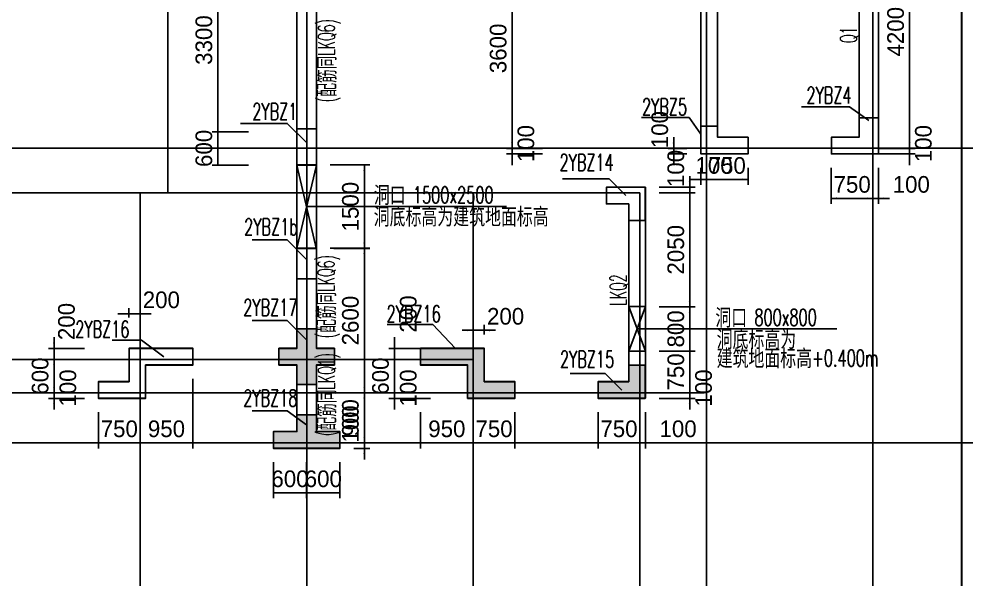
# Model space of a CAD drawing. Extents: x 387171 to 699106, y 11966 to 245688.
# Drawn here: x 574726 to 591785, y 216084 to 226167 of the extents above; entities that cross this region are included whole.
import ezdxf

# ---------------------------------------------------------------- set-up
doc = ezdxf.new("R2010")
doc.units = 0
doc.header["$LTSCALE"] = 100
doc.header["$MEASUREMENT"] = 0
for name, color, linetype in [('b边缘构件', 235, 'Continuous'), ('DOTE', 253, 'Continuous'), ('Q-TEXT', 2, 'Continuous'), ('wall-主楼', 2, 'Continuous'), ('wall-开洞', 5, 'Continuous'), ('Y阴影', 254, 'Continuous'), ('剪力墙开洞', 5, 'Continuous'), ('小尺寸', 4, 'Continuous'), ('边缘构件标注', 1, 'Continuous')]:
    doc.layers.add(name, color=color, linetype=linetype)
doc.styles.get("Standard").update_dxf_attribs({"font": 'standard'})
doc.styles.add('tk', font='tk')
doc.dimstyles.get("Standard").update_dxf_attribs({"dimtxt": 300, "dimasz": 100, "dimexe": 100, "dimexo": 250, "dimgap": 100, "dimtad": 0, "dimtoh": 1, "dimdec": 0, "dimdsep": 46, "dimcen": 0.09, "dimclrt": 7, "dimadec": 0, "dimazin": 0, "dimtfac": 1, "dimtdec": 4, "dimtofl": 0, "dimtmove": 0, "dimatfit": 3, "dimfxl": 1, "dimtolj": 1, "dimtzin": 0, "dimarcsym": 0})

# ---------------------------------------------------------------- blocks, each defined once
blk = doc.blocks.new('*D154')
at = {"layer": '小尺寸', "color": 0, "linetype": 'ByBlock', "lineweight": -2}
for p, q in [((580397, 222037), (581047, 222037)), ((580947, 222037), (580947, 219437)), ((580397, 219437), (581047, 219437))]:
    blk.add_line(p, q, dxfattribs=at)
for points in [[(580947, 222037), (580963, 221937), (580930, 221937)], [(580947, 219437), (580930, 219537), (580963, 219537)]]:
    blk.add_solid(points, dxfattribs=at)
at = {"layer": '小尺寸', "color": 7, "linetype": 'Continuous', "lineweight": -2, "insert": (580697, 220737), "char_height": 300, "width": 775, "attachment_point": 5, "rotation": 90, "style": 'tk'}
blk.add_mtext('2600', dxfattribs=at)
blk = doc.blocks.new('*D1092')
at = {"layer": '小尺寸', "color": 0, "linetype": 'ByBlock', "lineweight": -2}
for p, q in [((580758, 219437), (581047, 219437)), ((580947, 219437), (580947, 218537)), ((580758, 218537), (581047, 218537))]:
    blk.add_line(p, q, dxfattribs=at)
for points in [[(580947, 219437), (580963, 219337), (580930, 219337)], [(580947, 218537), (580930, 218637), (580963, 218637)]]:
    blk.add_solid(points, dxfattribs=at)
at = {"layer": '小尺寸', "color": 7, "linetype": 'Continuous', "lineweight": -2, "insert": (580697, 218987), "char_height": 300, "width": 556.67, "attachment_point": 5, "rotation": 90, "style": 'tk'}
blk.add_mtext('900', dxfattribs=at)
blk = doc.blocks.new('*D1046')
at = {"layer": '小尺寸', "color": 0, "linetype": 'ByBlock', "lineweight": -2}
for p, q in [((579908, 218187), (579908, 217537)), ((580508, 218187), (580508, 217537)), ((580508, 217637), (579908, 217637))]:
    blk.add_line(p, q, dxfattribs=at)
for points in [[(579908, 217637), (580008, 217654), (580008, 217620)], [(580508, 217637), (580408, 217620), (580408, 217654)]]:
    blk.add_solid(points, dxfattribs=at)
at = {"layer": '小尺寸', "color": 7, "linetype": 'Continuous', "lineweight": -2, "insert": (580208, 217887), "char_height": 300, "width": 556.67, "attachment_point": 5, "rotation": 360, "style": 'tk'}
blk.add_mtext('600', dxfattribs=at)
blk = doc.blocks.new('*D1825')
at = {"layer": '小尺寸', "color": 0, "linetype": 'ByBlock', "lineweight": -2}
for p, q in [((579308, 218187), (579308, 217537)), ((579908, 218187), (579908, 217537)), ((579908, 217637), (579308, 217637))]:
    blk.add_line(p, q, dxfattribs=at)
for points in [[(579308, 217637), (579408, 217654), (579408, 217620)], [(579908, 217637), (579808, 217620), (579808, 217654)]]:
    blk.add_solid(points, dxfattribs=at)
at = {"layer": '小尺寸', "color": 7, "linetype": 'Continuous', "lineweight": -2, "insert": (579608, 217887), "char_height": 300, "width": 556.67, "attachment_point": 5, "rotation": 360, "style": 'tk'}
blk.add_mtext('600', dxfattribs=at)
blk = doc.blocks.new('*D1624')
at = {"layer": '小尺寸', "color": 0, "linetype": 'ByBlock', "lineweight": -2}
for p, q in [((575358, 219137), (575358, 219637)), ((575908, 219437), (575258, 219437)), ((575908, 219337), (575258, 219337))]:
    blk.add_line(p, q, dxfattribs=at)
for points in [[(575358, 219437), (575341, 219537), (575375, 219537)], [(575358, 219337), (575375, 219237), (575341, 219237)]]:
    blk.add_solid(points, dxfattribs=at)
at = {"layer": '小尺寸', "color": 7, "linetype": 'Continuous', "lineweight": -2, "insert": (575608, 219523), "char_height": 300, "width": 476.67, "attachment_point": 5, "rotation": 90, "style": 'tk'}
blk.add_mtext('100', dxfattribs=at)
blk = doc.blocks.new('*D1498')
at = {"layer": '小尺寸', "color": 0, "linetype": 'ByBlock', "lineweight": -2}
for p, q in [((575908, 220037), (575258, 220037)), ((575358, 219437), (575358, 220037)), ((575908, 219437), (575258, 219437))]:
    blk.add_line(p, q, dxfattribs=at)
for points in [[(575358, 220037), (575375, 219937), (575341, 219937)], [(575358, 219437), (575341, 219537), (575375, 219537)]]:
    blk.add_solid(points, dxfattribs=at)
at = {"layer": '小尺寸', "color": 7, "linetype": 'Continuous', "lineweight": -2, "insert": (575108, 219737), "char_height": 300, "width": 556.67, "attachment_point": 5, "rotation": 90, "style": 'tk'}
blk.add_mtext('600', dxfattribs=at)
blk = doc.blocks.new('*D1251')
at = {"layer": '小尺寸', "color": 0, "linetype": 'ByBlock', "lineweight": -2}
for p, q in [((582908, 219087), (582908, 218437)), ((583658, 219087), (583658, 218437)), ((583658, 218537), (582908, 218537))]:
    blk.add_line(p, q, dxfattribs=at)
for points in [[(582908, 218537), (583008, 218554), (583008, 218520)], [(583658, 218537), (583558, 218520), (583558, 218554)]]:
    blk.add_solid(points, dxfattribs=at)
at = {"layer": '小尺寸', "color": 7, "linetype": 'Continuous', "lineweight": -2, "insert": (583283, 218787), "char_height": 300, "width": 566.67, "attachment_point": 5, "rotation": 360, "style": 'tk'}
blk.add_mtext('750', dxfattribs=at)
blk = doc.blocks.new('*D2036')
at = {"layer": '小尺寸', "color": 0, "linetype": 'ByBlock', "lineweight": -2}
for p, q in [((581958, 219087), (581958, 218437)), ((582908, 219087), (582908, 218437)), ((582908, 218537), (581958, 218537))]:
    blk.add_line(p, q, dxfattribs=at)
for points in [[(581958, 218537), (582058, 218554), (582058, 218520)], [(582908, 218537), (582808, 218520), (582808, 218554)]]:
    blk.add_solid(points, dxfattribs=at)
at = {"layer": '小尺寸', "color": 7, "linetype": 'Continuous', "lineweight": -2, "insert": (582433, 218787), "char_height": 300, "width": 556.67, "attachment_point": 5, "rotation": 360, "style": 'tk'}
blk.add_mtext('950', dxfattribs=at)
blk = doc.blocks.new('*D1931')
at = {"layer": '小尺寸', "color": 0, "linetype": 'ByBlock', "lineweight": -2}
for p, q in [((581489, 219137), (581489, 219637)), ((582139, 219437), (581389, 219437)), ((582139, 219337), (581389, 219337))]:
    blk.add_line(p, q, dxfattribs=at)
for points in [[(581489, 219437), (581472, 219537), (581506, 219537)], [(581489, 219337), (581506, 219237), (581472, 219237)]]:
    blk.add_solid(points, dxfattribs=at)
at = {"layer": '小尺寸', "color": 7, "linetype": 'Continuous', "lineweight": -2, "insert": (581739, 219523), "char_height": 300, "width": 476.67, "attachment_point": 5, "rotation": 90, "style": 'tk'}
blk.add_mtext('100', dxfattribs=at)
blk = doc.blocks.new('*D2860')
at = {"layer": '小尺寸', "color": 0, "linetype": 'ByBlock', "lineweight": -2}
for p, q in [((582139, 220037), (581389, 220037)), ((581489, 219437), (581489, 220037)), ((582139, 219437), (581389, 219437))]:
    blk.add_line(p, q, dxfattribs=at)
for points in [[(581489, 220037), (581506, 219937), (581472, 219937)], [(581489, 219437), (581472, 219537), (581506, 219537)]]:
    blk.add_solid(points, dxfattribs=at)
at = {"layer": '小尺寸', "color": 7, "linetype": 'Continuous', "lineweight": -2, "insert": (581239, 219737), "char_height": 300, "width": 556.67, "attachment_point": 5, "rotation": 90, "style": 'tk'}
blk.add_mtext('600', dxfattribs=at)
blk = doc.blocks.new('*D4144')
at = {"layer": '小尺寸', "color": 0, "linetype": 'ByBlock', "lineweight": -2}
for p, q in [((578858, 224137), (578208, 224137)), ((578308, 223537), (578308, 224137)), ((578858, 223537), (578208, 223537))]:
    blk.add_line(p, q, dxfattribs=at)
for points in [[(578308, 224137), (578325, 224037), (578291, 224037)], [(578308, 223537), (578291, 223637), (578325, 223637)]]:
    blk.add_solid(points, dxfattribs=at)
at = {"layer": '小尺寸', "color": 7, "linetype": 'Continuous', "lineweight": -2, "insert": (578058, 223837), "char_height": 300, "width": 556.67, "attachment_point": 5, "rotation": 90, "style": 'tk'}
blk.add_mtext('600', dxfattribs=at)
blk = doc.blocks.new('*D236')
at = {"layer": '小尺寸', "color": 0, "linetype": 'ByBlock', "lineweight": -2}
for p, q in [((578858, 227437), (578208, 227437)), ((578308, 224137), (578308, 227437)), ((578858, 224137), (578208, 224137))]:
    blk.add_line(p, q, dxfattribs=at)
for points in [[(578308, 227437), (578325, 227337), (578291, 227337)], [(578308, 224137), (578291, 224237), (578325, 224237)]]:
    blk.add_solid(points, dxfattribs=at)
at = {"layer": '小尺寸', "color": 7, "linetype": 'Continuous', "lineweight": -2, "insert": (578058, 225787), "char_height": 300, "width": 780, "attachment_point": 5, "rotation": 90, "style": 'tk'}
blk.add_mtext('3300', dxfattribs=at)
blk = doc.blocks.new('*D1507')
at = {"layer": '小尺寸', "color": 0, "linetype": 'ByBlock', "lineweight": -2}
for p, q in [((583608, 223537), (583608, 224037)), ((584158, 223837), (583508, 223837)), ((584158, 223737), (583508, 223737))]:
    blk.add_line(p, q, dxfattribs=at)
for points in [[(583608, 223837), (583591, 223937), (583624, 223937)], [(583608, 223737), (583624, 223637), (583591, 223637)]]:
    blk.add_solid(points, dxfattribs=at)
at = {"layer": '小尺寸', "color": 7, "linetype": 'Continuous', "lineweight": -2, "insert": (583858, 223923), "char_height": 300, "width": 476.67, "attachment_point": 5, "rotation": 90, "style": 'tk'}
blk.add_mtext('100', dxfattribs=at)
blk = doc.blocks.new('*D1179')
at = {"layer": '小尺寸', "color": 0, "linetype": 'ByBlock', "lineweight": -2}
for p, q in [((584158, 227437), (583508, 227437)), ((583608, 223837), (583608, 227437)), ((584158, 223837), (583508, 223837))]:
    blk.add_line(p, q, dxfattribs=at)
for points in [[(583608, 227437), (583624, 227337), (583591, 227337)], [(583608, 223837), (583591, 223937), (583624, 223937)]]:
    blk.add_solid(points, dxfattribs=at)
at = {"layer": '小尺寸', "color": 7, "linetype": 'Continuous', "lineweight": -2, "insert": (583358, 225637), "char_height": 300, "width": 775, "attachment_point": 5, "rotation": 90, "style": 'tk'}
blk.add_mtext('3600', dxfattribs=at)
blk = doc.blocks.new('*D4263')
at = {"layer": '小尺寸', "color": 0, "linetype": 'ByBlock', "lineweight": -2}
for p, q in [((590217, 228037), (590867, 228037)), ((590767, 228037), (590767, 223837)), ((590217, 223837), (590867, 223837))]:
    blk.add_line(p, q, dxfattribs=at)
for points in [[(590767, 228037), (590784, 227937), (590751, 227937)], [(590767, 223837), (590751, 223937), (590784, 223937)]]:
    blk.add_solid(points, dxfattribs=at)
at = {"layer": '小尺寸', "color": 7, "linetype": 'Continuous', "lineweight": -2, "insert": (590517, 225937), "char_height": 300, "width": 790, "attachment_point": 5, "rotation": 90, "style": 'tk'}
blk.add_mtext('4200', dxfattribs=at)
blk = doc.blocks.new('*D4217')
at = {"layer": '小尺寸', "color": 0, "linetype": 'ByBlock', "lineweight": -2}
for p, q in [((590767, 224037), (590767, 223537)), ((590217, 223837), (590867, 223837)), ((590217, 223737), (590867, 223737))]:
    blk.add_line(p, q, dxfattribs=at)
for points in [[(590767, 223837), (590751, 223937), (590784, 223937)], [(590767, 223737), (590784, 223637), (590751, 223637)]]:
    blk.add_solid(points, dxfattribs=at)
at = {"layer": '小尺寸', "color": 7, "linetype": 'Continuous', "lineweight": -2, "insert": (591017, 223923), "char_height": 300, "width": 476.67, "attachment_point": 5, "rotation": 90, "style": 'tk'}
blk.add_mtext('100', dxfattribs=at)
blk = doc.blocks.new('*D251')
at = {"layer": '小尺寸', "color": 0, "linetype": 'ByBlock', "lineweight": -2}
for p, q in [((590108, 223487), (590108, 222837)), ((590208, 223487), (590208, 222837)), ((590408, 222937), (589908, 222937))]:
    blk.add_line(p, q, dxfattribs=at)
for points in [[(590108, 222937), (590008, 222920), (590008, 222954)], [(590208, 222937), (590308, 222954), (590308, 222920)]]:
    blk.add_solid(points, dxfattribs=at)
at = {"layer": '小尺寸', "color": 7, "linetype": 'Continuous', "lineweight": -2, "insert": (590798, 223187), "char_height": 300, "width": 476.67, "attachment_point": 5, "rotation": 360, "style": 'tk'}
blk.add_mtext('100', dxfattribs=at)
blk = doc.blocks.new('*D4746')
at = {"layer": '小尺寸', "color": 0, "linetype": 'ByBlock', "lineweight": -2}
for p, q in [((589358, 223487), (589358, 222837)), ((590108, 223487), (590108, 222837)), ((590108, 222937), (589358, 222937))]:
    blk.add_line(p, q, dxfattribs=at)
for points in [[(589358, 222937), (589458, 222954), (589458, 222920)], [(590108, 222937), (590008, 222920), (590008, 222954)]]:
    blk.add_solid(points, dxfattribs=at)
at = {"layer": '小尺寸', "color": 7, "linetype": 'Continuous', "lineweight": -2, "insert": (589733, 223187), "char_height": 300, "width": 566.67, "attachment_point": 5, "rotation": 360, "style": 'tk'}
blk.add_mtext('750', dxfattribs=at)
blk = doc.blocks.new('*D4619')
at = {"layer": '小尺寸', "color": 0, "linetype": 'ByBlock', "lineweight": -2}
for p, q in [((586808, 223337), (586808, 222837)), ((586258, 223137), (586908, 223137)), ((586258, 223037), (586908, 223037))]:
    blk.add_line(p, q, dxfattribs=at)
for points in [[(586808, 223137), (586791, 223237), (586824, 223237)], [(586808, 223037), (586824, 222937), (586791, 222937)]]:
    blk.add_solid(points, dxfattribs=at)
at = {"layer": '小尺寸', "color": 7, "linetype": 'Continuous', "lineweight": -2, "insert": (586558, 223475), "char_height": 300, "width": 476.67, "attachment_point": 5, "rotation": 90, "style": 'tk'}
blk.add_mtext('100', dxfattribs=at)
blk = doc.blocks.new('*D723')
at = {"layer": '小尺寸', "color": 0, "linetype": 'ByBlock', "lineweight": -2}
for p, q in [((586808, 219637), (586808, 219137)), ((586258, 219437), (586908, 219437)), ((586258, 219337), (586908, 219337))]:
    blk.add_line(p, q, dxfattribs=at)
for points in [[(586808, 219437), (586791, 219537), (586824, 219537)], [(586808, 219337), (586824, 219237), (586791, 219237)]]:
    blk.add_solid(points, dxfattribs=at)
at = {"layer": '小尺寸', "color": 7, "linetype": 'Continuous', "lineweight": -2, "insert": (587058, 219523), "char_height": 300, "width": 476.67, "attachment_point": 5, "rotation": 90, "style": 'tk'}
blk.add_mtext('100', dxfattribs=at)
blk = doc.blocks.new('*D2301')
at = {"layer": '小尺寸', "color": 0, "linetype": 'ByBlock', "lineweight": -2}
for p, q in [((585908, 219087), (585908, 218437)), ((586008, 219087), (586008, 218437)), ((586208, 218537), (585708, 218537))]:
    blk.add_line(p, q, dxfattribs=at)
for points in [[(585908, 218537), (585808, 218520), (585808, 218554)], [(586008, 218537), (586108, 218554), (586108, 218520)]]:
    blk.add_solid(points, dxfattribs=at)
at = {"layer": '小尺寸', "color": 7, "linetype": 'Continuous', "lineweight": -2, "insert": (586598, 218787), "char_height": 300, "width": 476.67, "attachment_point": 5, "rotation": 360, "style": 'tk'}
blk.add_mtext('100', dxfattribs=at)
blk = doc.blocks.new('*D1964')
at = {"layer": '小尺寸', "color": 0, "linetype": 'ByBlock', "lineweight": -2}
for p, q in [((585158, 219087), (585158, 218437)), ((585908, 219087), (585908, 218437)), ((585908, 218537), (585158, 218537))]:
    blk.add_line(p, q, dxfattribs=at)
for points in [[(585158, 218537), (585258, 218554), (585258, 218520)], [(585908, 218537), (585808, 218520), (585808, 218554)]]:
    blk.add_solid(points, dxfattribs=at)
at = {"layer": '小尺寸', "color": 7, "linetype": 'Continuous', "lineweight": -2, "insert": (585533, 218787), "char_height": 300, "width": 566.67, "attachment_point": 5, "rotation": 360, "style": 'tk'}
blk.add_mtext('750', dxfattribs=at)
blk = doc.blocks.new('*D4132')
at = {"layer": '小尺寸', "color": 0, "linetype": 'ByBlock', "lineweight": -2}
for p, q in [((581489, 219837), (581489, 220437)), ((582139, 220237), (581389, 220237)), ((582139, 220037), (581389, 220037))]:
    blk.add_line(p, q, dxfattribs=at)
for points in [[(581489, 220237), (581472, 220337), (581506, 220337)], [(581489, 220037), (581506, 219937), (581472, 219937)]]:
    blk.add_solid(points, dxfattribs=at)
at = {"layer": '小尺寸', "color": 7, "linetype": 'Continuous', "lineweight": -2, "insert": (581739, 220855), "char_height": 300, "width": 566.67, "attachment_point": 5, "rotation": 90, "style": 'tk'}
blk.add_mtext('200', dxfattribs=at)
blk = doc.blocks.new('*D2932')
at = {"layer": '小尺寸', "color": 0, "linetype": 'ByBlock', "lineweight": -2}
for p, q in [((582908, 220487), (582908, 220662)), ((583108, 220487), (583108, 220662)), ((583308, 220562), (582708, 220562))]:
    blk.add_line(p, q, dxfattribs=at)
for points in [[(582908, 220562), (582808, 220545), (582808, 220578)], [(583108, 220562), (583208, 220578), (583208, 220545)]]:
    blk.add_solid(points, dxfattribs=at)
at = {"layer": '小尺寸', "color": 7, "linetype": 'Continuous', "lineweight": -2, "insert": (583491, 220812), "char_height": 300, "width": 566.67, "attachment_point": 5, "rotation": 360, "style": 'tk'}
blk.add_mtext('200', dxfattribs=at)
blk = doc.blocks.new('*D2677')
at = {"layer": '小尺寸', "color": 0, "linetype": 'ByBlock', "lineweight": -2}
for p, q in [((576708, 220795), (576708, 220959)), ((576908, 220795), (576908, 220959)), ((576508, 220859), (577108, 220859))]:
    blk.add_line(p, q, dxfattribs=at)
for points in [[(576708, 220859), (576608, 220842), (576608, 220876)], [(576908, 220859), (577008, 220876), (577008, 220842)]]:
    blk.add_solid(points, dxfattribs=at)
at = {"layer": '小尺寸', "color": 7, "linetype": 'Continuous', "lineweight": -2, "insert": (577291, 221109), "char_height": 300, "width": 566.67, "attachment_point": 5, "rotation": 360, "style": 'tk'}
blk.add_mtext('200', dxfattribs=at)
blk = doc.blocks.new('*D3679')
at = {"layer": '小尺寸', "color": 0, "linetype": 'ByBlock', "lineweight": -2}
for p, q in [((586258, 223037), (586908, 223037)), ((586808, 223037), (586808, 220987)), ((586258, 220987), (586908, 220987))]:
    blk.add_line(p, q, dxfattribs=at)
for points in [[(586808, 223037), (586824, 222937), (586791, 222937)], [(586808, 220987), (586791, 221087), (586824, 221087)]]:
    blk.add_solid(points, dxfattribs=at)
at = {"layer": '小尺寸', "color": 7, "linetype": 'Continuous', "lineweight": -2, "insert": (586558, 222012), "char_height": 300, "width": 780, "attachment_point": 5, "rotation": 90, "style": 'tk'}
blk.add_mtext('2050', dxfattribs=at)
blk = doc.blocks.new('*D3496')
at = {"layer": '小尺寸', "color": 0, "linetype": 'ByBlock', "lineweight": -2}
for p, q in [((587108, 223487), (587108, 223178)), ((587858, 223487), (587858, 223178)), ((587858, 223278), (587108, 223278))]:
    blk.add_line(p, q, dxfattribs=at)
for points in [[(587108, 223278), (587208, 223295), (587208, 223261)], [(587858, 223278), (587758, 223261), (587758, 223295)]]:
    blk.add_solid(points, dxfattribs=at)
at = {"layer": '小尺寸', "color": 7, "linetype": 'Continuous', "lineweight": -2, "insert": (587483, 223528), "char_height": 300, "width": 566.67, "attachment_point": 5, "rotation": 360, "style": 'tk'}
blk.add_mtext('750', dxfattribs=at)
blk = doc.blocks.new('*D3086')
at = {"layer": '小尺寸', "color": 0, "linetype": 'ByBlock', "lineweight": -2}
for p, q in [((587008, 223487), (587008, 223178)), ((587108, 223487), (587108, 223178)), ((587308, 223278), (586808, 223278))]:
    blk.add_line(p, q, dxfattribs=at)
for points in [[(587008, 223278), (586908, 223261), (586908, 223295)], [(587108, 223278), (587208, 223295), (587208, 223261)]]:
    blk.add_solid(points, dxfattribs=at)
at = {"layer": '小尺寸', "color": 7, "linetype": 'Continuous', "lineweight": -2, "insert": (587246, 223528), "char_height": 300, "width": 476.67, "attachment_point": 5, "rotation": 360, "style": 'tk'}
blk.add_mtext('100', dxfattribs=at)
blk = doc.blocks.new('*D3981')
at = {"layer": '小尺寸', "color": 0, "linetype": 'ByBlock', "lineweight": -2}
for p, q in [((586519, 223537), (586519, 224037)), ((586758, 223837), (586419, 223837)), ((586758, 223737), (586419, 223737))]:
    blk.add_line(p, q, dxfattribs=at)
for points in [[(586519, 223837), (586502, 223937), (586535, 223937)], [(586519, 223737), (586535, 223637), (586502, 223637)]]:
    blk.add_solid(points, dxfattribs=at)
at = {"layer": '小尺寸', "color": 7, "linetype": 'Continuous', "lineweight": -2, "insert": (586269, 224175), "char_height": 300, "width": 476.67, "attachment_point": 5, "rotation": 90, "style": 'tk'}
blk.add_mtext('100', dxfattribs=at)
blk = doc.blocks.new('*D335')
at = {"layer": '小尺寸', "color": 0, "linetype": 'ByBlock', "lineweight": -2}
for p, q in [((580947, 218737), (580947, 218237)), ((580758, 218537), (581047, 218537)), ((580758, 218437), (581047, 218437))]:
    blk.add_line(p, q, dxfattribs=at)
for points in [[(580947, 218537), (580930, 218637), (580963, 218637)], [(580947, 218437), (580963, 218337), (580930, 218337)]]:
    blk.add_solid(points, dxfattribs=at)
at = {"layer": '小尺寸', "color": 7, "linetype": 'Continuous', "lineweight": -2, "insert": (580697, 218875), "char_height": 300, "width": 476.67, "attachment_point": 5, "rotation": 90, "style": 'tk'}
blk.add_mtext('100', dxfattribs=at)
blk = doc.blocks.new('*D1070')
at = {"layer": '小尺寸', "color": 0, "linetype": 'ByBlock', "lineweight": -2}
for p, q in [((575358, 219837), (575358, 220437)), ((575908, 220237), (575258, 220237)), ((575908, 220037), (575258, 220037))]:
    blk.add_line(p, q, dxfattribs=at)
for points in [[(575358, 220237), (575341, 220337), (575375, 220337)], [(575358, 220037), (575375, 219937), (575341, 219937)]]:
    blk.add_solid(points, dxfattribs=at)
at = {"layer": '小尺寸', "color": 7, "linetype": 'Continuous', "lineweight": -2, "insert": (575583, 220720), "char_height": 300, "width": 566.67, "attachment_point": 5, "rotation": 90, "style": 'tk'}
blk.add_mtext('200', dxfattribs=at)
blk = doc.blocks.new('*D2297')
at = {"layer": '小尺寸', "color": 0, "linetype": 'ByBlock', "lineweight": -2}
for p, q in [((576908, 219687), (576908, 218437)), ((577858, 219687), (577858, 218437)), ((577858, 218537), (576908, 218537))]:
    blk.add_line(p, q, dxfattribs=at)
for points in [[(576908, 218537), (577008, 218553), (577008, 218520)], [(577858, 218537), (577758, 218520), (577758, 218553)]]:
    blk.add_solid(points, dxfattribs=at)
at = {"layer": '小尺寸', "color": 7, "linetype": 'Continuous', "lineweight": -2, "insert": (577383, 218787), "char_height": 300, "width": 556.67, "attachment_point": 5, "rotation": 360, "style": 'tk'}
blk.add_mtext('950', dxfattribs=at)
blk = doc.blocks.new('*D2038')
at = {"layer": '小尺寸', "color": 0, "linetype": 'ByBlock', "lineweight": -2}
for p, q in [((576908, 219687), (576908, 218437)), ((576158, 219087), (576158, 218437)), ((576908, 218537), (576158, 218537))]:
    blk.add_line(p, q, dxfattribs=at)
for points in [[(576158, 218537), (576258, 218553), (576258, 218520)], [(576908, 218537), (576808, 218520), (576808, 218553)]]:
    blk.add_solid(points, dxfattribs=at)
at = {"layer": '小尺寸', "color": 7, "linetype": 'Continuous', "lineweight": -2, "insert": (576533, 218787), "char_height": 300, "width": 566.67, "attachment_point": 5, "rotation": 360, "style": 'tk'}
blk.add_mtext('750', dxfattribs=at)
blk = doc.blocks.new('*D2212')
at = {"layer": '小尺寸', "color": 0, "linetype": 'ByBlock', "lineweight": -2}
for p, q in [((580333, 223538), (581047, 223538)), ((580947, 222038), (580947, 223538)), ((580333, 222038), (581047, 222038))]:
    blk.add_line(p, q, dxfattribs=at)
for points in [[(580947, 223538), (580963, 223438), (580930, 223438)], [(580947, 222038), (580930, 222138), (580963, 222138)]]:
    blk.add_solid(points, dxfattribs=at)
at = {"layer": '小尺寸', "color": 7, "linetype": 'Continuous', "lineweight": -2, "insert": (580697, 222788), "char_height": 300, "width": 690, "attachment_point": 5, "rotation": 90, "style": 'tk'}
blk.add_mtext('1500', dxfattribs=at)
blk = doc.blocks.new('*D2919')
at = {"layer": '小尺寸', "color": 0, "linetype": 'ByBlock', "lineweight": -2}
for p, q in [((586258, 220187), (586908, 220187)), ((586808, 220187), (586808, 219437)), ((586258, 219437), (586908, 219437))]:
    blk.add_line(p, q, dxfattribs=at)
for points in [[(586808, 220187), (586824, 220087), (586791, 220087)], [(586808, 219437), (586791, 219537), (586824, 219537)]]:
    blk.add_solid(points, dxfattribs=at)
at = {"layer": '小尺寸', "color": 7, "linetype": 'Continuous', "lineweight": -2, "insert": (586558, 219812), "char_height": 300, "width": 566.67, "attachment_point": 5, "rotation": 90, "style": 'tk'}
blk.add_mtext('750', dxfattribs=at)
blk = doc.blocks.new('*D2655')
at = {"layer": '小尺寸', "color": 0, "linetype": 'ByBlock', "lineweight": -2}
for p, q in [((586258, 220987), (586908, 220987)), ((586808, 220987), (586808, 220187)), ((586258, 220187), (586908, 220187))]:
    blk.add_line(p, q, dxfattribs=at)
for points in [[(586808, 220987), (586824, 220887), (586791, 220887)], [(586808, 220187), (586791, 220287), (586824, 220287)]]:
    blk.add_solid(points, dxfattribs=at)
at = {"layer": '小尺寸', "color": 7, "linetype": 'Continuous', "lineweight": -2, "insert": (586558, 220587), "char_height": 300, "width": 566.67, "attachment_point": 5, "rotation": 90, "style": 'tk'}
blk.add_mtext('800', dxfattribs=at)
blk = doc.blocks.new('后浇带现场')
at = {"color": 6, "lineweight": 30}
blk.add_lwpolyline([(715456, 762040), (715456, 738130), (710856, 738130), (710856, 730849), (774707, 730849), (774707, 772730)], dxfattribs=at)

msp = doc.modelspace()

# ---------------------------------------------------------------- hatches: boundary and pattern name
at = {"layer": 'Y阴影'}
h = msp.add_hatch(dxfattribs=at)
h.set_pattern_fill('ANSI31', color=256, scale=25, style=0)
h.set_pattern_definition([])
h.paths.add_polyline_path([(590208.1, 223736.9), (590208.1, 224387.9), (589858.1, 224387.9), (589858.1, 224037.9), (589358.1, 224037.9), (589358.1, 223736.9)], flags=0)
h = msp.add_hatch(dxfattribs=at)
h.set_pattern_fill('ANSI31', color=256, scale=25, style=0)
h.set_pattern_definition([])
h.paths.add_polyline_path([(580083.1, 224187.2), (580083.1, 223536.9), (579733.1, 223536.9), (579733.1, 224187.2)], flags=0)
h = msp.add_hatch(dxfattribs=at)
h.set_pattern_fill('ANSI31', color=256, scale=25, style=0)
h.set_pattern_definition([])
h.paths.add_polyline_path([(587308.1, 224236.9), (587308.1, 224037.9), (587858.1, 224037.9), (587858.1, 223736.9), (587008.1, 223736.9), (587008.1, 224236.9)], flags=0)
h = msp.add_hatch(dxfattribs=at)
h.set_pattern_fill('ANSI31', color=256, scale=25, style=0)
h.set_pattern_definition([])
h.paths.add_polyline_path([(586007.8, 223136.9), (586007.8, 222536.9), (585707.8, 222536.9), (585707.8, 222836.9), (585307.8, 222836.9), (585307.8, 223136.9)], flags=0)
h = msp.add_hatch(dxfattribs=at)
h.set_pattern_fill('ANSI31', color=256, scale=25, style=0)
h.set_pattern_definition([])
h.paths.add_polyline_path([(580083.1, 222036.9), (580083.1, 221486.6), (579733.1, 221486.6), (579733.1, 222036.9)], flags=0)
for points in [[(580083.1, 219586.9), (580083.1, 219936.9), (580408.1, 219936.9), (580408.1, 220236.9), (580083.1, 220236.9), (580083.1, 220586.9), (579733.1, 220586.9), (579733.1, 220236.9), (579408.1, 220236.9), (579408.1, 219936.9), (579733.1, 219936.9), (579733.1, 219586.9)], [(583657.8, 219636.9), (583657.8, 219336.9), (582807.8, 219336.9), (582807.8, 219936.9), (581957.8, 219936.9), (581957.8, 220236.9), (583107.8, 220236.9), (583107.8, 219636.9)], [(586007.8, 219936.9), (586007.8, 219336.9), (585157.8, 219336.9), (585157.8, 219636.9), (585707.8, 219636.9), (585707.8, 219936.9)], [(579732.9, 218737.9), (579732.9, 219037.9), (580082.9, 219037.9), (580082.9, 218737.9), (580507.9, 218737.9), (580508.1, 218436.9), (579308.1, 218436.9), (579307.9, 218737.9)]]:
    msp.add_hatch(color=256, dxfattribs=at).paths.add_polyline_path(points, flags=0)
h = msp.add_hatch(dxfattribs=at)
h.set_pattern_fill('ANSI31', color=256, scale=25, style=0)
h.set_pattern_definition([])
h.paths.add_polyline_path([(577858.1, 220236.9), (577858.1, 219936.9), (577008.1, 219936.9), (577008.1, 219336.9), (576158.1, 219336.9), (576158.1, 219636.9), (576708.1, 219636.9), (576708.1, 220236.9)], flags=0)

# ---------------------------------------------------------------- linework, layer by layer
at = {"layer": 'b边缘构件'}
for points in [[(590208.1, 223736.9), (590208.1, 224387.9), (589858.1, 224387.9), (589858.1, 224037.9), (589358.1, 224037.9), (589358.1, 223736.9), (590208.1, 223736.9)], [(580083.1, 224187.2), (580083.1, 223536.9), (579733.1, 223536.9), (579733.1, 224187.2), (580083.1, 224187.2)], [(586007.8, 223136.9), (586007.8, 222536.9), (585707.8, 222536.9), (585707.8, 222836.9), (585307.8, 222836.9), (585307.8, 223136.9), (586007.8, 223136.9)], [(580083.1, 222036.9), (580083.1, 221486.6), (579733.1, 221486.6), (579733.1, 222036.9), (580083.1, 222036.9)], [(580083.1, 219586.9), (580083.1, 219936.9), (580408.1, 219936.9), (580408.1, 220236.9), (580083.1, 220236.9), (580083.1, 220586.9), (579733.1, 220586.9), (579733.1, 220236.9), (579408.1, 220236.9), (579408.1, 219936.9), (579733.1, 219936.9), (579733.1, 219586.9), (580083.1, 219586.9)], [(577858.1, 220236.9), (577858.1, 219936.9), (577008.1, 219936.9), (577008.1, 219336.9), (576158.1, 219336.9), (576158.1, 219636.9), (576708.1, 219636.9), (576708.1, 220236.9), (577858.1, 220236.9)], [(583657.8, 219636.9), (583657.8, 219336.9), (582807.8, 219336.9), (582807.8, 219936.9), (581957.8, 219936.9), (581957.8, 220236.9), (583107.8, 220236.9), (583107.8, 219636.9), (583657.8, 219636.9)], [(586007.8, 219936.9), (586007.8, 219336.9), (585157.8, 219336.9), (585157.8, 219636.9), (585707.8, 219636.9), (585707.8, 219936.9), (586007.8, 219936.9)], [(579732.9, 218737.9), (579732.9, 219037.9), (580082.9, 219037.9), (580082.9, 218737.9), (580507.9, 218737.9), (580508.1, 218436.9), (579308.1, 218436.9), (579307.9, 218737.9), (579732.9, 218737.9)]]:
    msp.add_lwpolyline(points, dxfattribs=at)
msp.add_lwpolyline([(587308.1, 224236.9), (587308.1, 224037.9), (587858.1, 224037.9), (587858.1, 223736.9), (587008.1, 223736.9), (587008.1, 224236.9)], close=True, dxfattribs=at)
at = {"layer": 'DOTE'}
for p, q in [((577408.1, 234260.7), (577408.1, 223037.9)), ((590108.1, 234260.7), (590108.1, 210429.3)), ((579908.1, 227437.9), (579908.1, 210429.3)), ((587108.1, 227437.9), (587108.1, 210429.3)), ((539629.1, 223837.9), (599108.1, 223837.9)), ((539629.1, 223037.9), (585908.1, 223037.9)), ((576908.1, 223037.9), (576908.1, 210429.3)), ((582908.1, 223037.9), (582908.1, 210429.3)), ((585908.1, 223037.9), (585908.1, 210429.3)), ((539629.1, 220037.9), (582908.1, 220037.9)), ((587069.7, 219437.9), (539629.1, 219437.9)), ((530358.1, 218537.9), (599408.1, 218537.9))]:
    msp.add_line(p, q, dxfattribs=at)
at = {"layer": 'wall-主楼'}
for points in [[(590208.1, 228037.9), (589858.1, 228037.9), (589858.1, 224037.9), (589358.1, 224037.9), (589358.1, 223737.9), (590208.1, 223737.9)], [(580708.1, 227237.9), (580708.1, 227537.9), (579108.1, 227537.9), (579108.1, 226937.9), (579733.1, 226937.9), (579733.1, 223537.9), (580083.1, 223537.9), (580083.1, 227237.9)], [(587008.1, 223737.9), (587008.1, 227237.9), (584408.1, 227237.9), (584408.1, 227537.9), (587308.1, 227537.9), (587308.1, 224037.9), (587858.1, 224037.9), (587858.1, 223737.9)], [(585708.1, 222837.9), (585708.1, 219637.9), (585158.1, 219637.9), (585158.1, 219337.9), (586008.1, 219337.9), (586008.1, 223137.9), (585308.1, 223137.9), (585308.1, 222837.9)], [(579733.1, 219937.9), (579733.1, 218737.9), (579307.8, 218737.9), (579307.8, 218437.9), (580507.8, 218437.9), (580507.8, 218737.9), (580083.1, 218737.9), (580083.1, 219937.9), (580408.1, 219937.9), (580408.1, 220237.9), (580083.1, 220237.9), (580083.1, 222037.9), (579733.1, 222037.9), (579733.1, 220237.9), (579408.1, 220237.9), (579408.1, 219937.9)], [(577858.1, 219937.9), (577008.1, 219937.9), (577008.1, 219337.9), (576158.1, 219337.9), (576158.1, 219637.9), (576708.1, 219637.9), (576708.1, 220237.9), (577858.1, 220237.9)], [(581958.1, 219937.9), (582807.5, 219937.9), (582807.5, 219337.9), (583658.1, 219337.9), (583658.1, 219637.9), (583107.5, 219637.9), (583107.5, 220237.9), (581958.1, 220237.9)]]:
    msp.add_lwpolyline(points, close=True, dxfattribs=at)
at = {"layer": 'wall-开洞'}
for p, q in [((579733.1, 222036.9), (579733.1, 223536.9)), ((580083.1, 223536.9), (579733.1, 222037.9)), ((579733.1, 223536.9), (580085.1, 222014.2)), ((580083.1, 222036.9), (580083.1, 223536.9)), ((585707.8, 220987.9), (586008.1, 220987.9)), ((586008.1, 220987.9), (585707.8, 220187.9)), ((585707.8, 220987.9), (586008.1, 220187.9)), ((585707.8, 220187.9), (586008.1, 220187.9))]:
    msp.add_line(p, q, dxfattribs=at)
msp.add_lwpolyline([(580083.1, 223537.9), (579733.1, 223537.9), (579733.1, 222037.9), (580083.1, 222037.9)], close=True, dxfattribs=at)
at = {"layer": '剪力墙开洞'}
for p, q in [((583508.5, 222793.7), (579909.5, 222793.7)), ((589456.9, 220587.9), (585857.9, 220587.9))]:
    msp.add_line(p, q, dxfattribs=at)
at = {"layer": '边缘构件标注', "color": 200}
for p, q in [((588819.9, 224586.9), (589683.1, 224586.9)), ((590033.1, 224337.9), (589683.1, 224586.9)), ((585936.7, 224390.6), (586796.6, 224390.6)), ((587008.1, 224090.6), (586796.6, 224390.6)), ((581358.3, 220665.2), (582182.8, 220665.2)), ((582582.8, 220237.9), (582182.8, 220665.2))]:
    msp.add_line(p, q, dxfattribs=at)
for points in [[(579908.1, 223936.9), (579558.1, 224286.9), (578718.1, 224286.9)], [(585657.8, 222986.9), (585357.8, 223286.9), (584517.8, 223286.9)], [(579906, 221839.2), (579556, 222189.2), (578926, 222189.2)], [(579906, 220389.2), (579556, 220739.2), (578926, 220739.2)], [(577333.1, 220086.9), (576933.1, 220386.9), (576403.1, 220386.9)], [(585582.8, 219486.9), (585282.8, 219786.9), (584652.8, 219786.9)], [(579905.9, 218860.5), (579556, 219109.5), (578926, 219109.5)]]:
    msp.add_lwpolyline(points, dxfattribs=at)

# ---------------------------------------------------------------- block references
at = {"color": 3, "lineweight": 30}
msp.add_blockref('后浇带现场', (-182998.7, -527042.1), dxfattribs=at)

# ---------------------------------------------------------------- texts
at = {"layer": 'Q-TEXT', "color": 3, "width": 0.6}
for s, p in [('(配筋同LKQ6)', (580415.5, 224670.4)), ('Q1', (589818.6, 225733.9)), ('(配筋同LKQ6)', (580407.2, 220421.7)), ('LKQ2', (585670.5, 221006.4)), ('(配筋同LKQ1)', (580412.7, 218660))]:
    msp.add_text(s, height=300, rotation=90, dxfattribs=at).set_placement(p)
at = {"layer": '剪力墙开洞', "width": 0.7}
for s, p in [('洞口 1500x2500', (581118.5, 222849.3)), ('洞底标高为建筑地面标高', (581115.4, 222460.7)), ('洞口 800x800', (587268.7, 220643.5)), ('洞底标高为', (587292.5, 220255)), ('建筑地面标高+0.400m', (587292.5, 219912.1))]:
    msp.add_text(s, height=300, dxfattribs=at).set_placement(p)
at = {"layer": '边缘构件标注', "color": 200, "width": 0.7}
for s, p in [('2YBZ4', (588910.8, 224643.3)), ('2YBZ5', (585948.9, 224435.1)), ('2YBZ1', (578929.5, 224349.3)), ('2YBZ14', (584462.8, 223434.4)), ('2YBZ1b', (578782.4, 222272.6)), ('2YBZ17', (578766.2, 220822.6)), ('2YBZ16', (581347.5, 220708.6)), ('2YBZ16', (575740.5, 220431.4)), ('2YBZ15', (584470.8, 219891.4)), ('2YBZ18', (578766.2, 219192.9))]:
    msp.add_text(s, height=300, rotation=360, dxfattribs=at).set_placement(p)

# ---------------------------------------------------------------- dimensions: what is measured, and where the dimension line sits
at = {"layer": '小尺寸'}
for p1, p2, distance, picture, middle in [((589967.2, 228036.9), (589967.2, 223836.6), 800, '*D4263', (590517.2, 225936.8)), ((579108.1, 224136.6), (579108.1, 227436.6), 800, '*D236', (578058.1, 225786.6)), ((584407.8, 223836.6), (584407.8, 227436.6), 800, '*D1179', (583357.8, 225636.6)), ((579108.1, 223536.9), (579108.1, 224136.6), 800, '*D4144', (578058.1, 223836.8)), ((584407.8, 223736.9), (584407.8, 223836.6), 800, '*D1507', (583857.8, 223535)), ((589967.2, 223836.6), (589967.2, 223736.9), 800, '*D4217', (591017.2, 223535)), ((586007.8, 223136.9), (586007.8, 223036.6), 800, '*D4619', (586557.8, 223086.8)), ((590108.1, 223736.9), (589358.1, 223736.9), 800, '*D4746', (589733.1, 223186.9)), ((590208.1, 223736.9), (590108.1, 223736.9), 800, '*D251', (590410, 223186.9)), ((586007.8, 223036.6), (586007.8, 220986.9), 800, '*D3679', (586557.8, 222011.8)), ((580146.6, 222036.9), (580146.6, 219436.6), 800, '*D154', (580696.6, 220736.8)), ((582389.1, 220036.6), (582389.1, 220236.9), 900, '*D4132', (581739.1, 220371.4)), ((576158.1, 220036.6), (576158.1, 220236.9), 800, '*D1070', (575583.1, 220236.9)), ((586007.8, 220986.9), (586007.8, 220186.9), 800, '*D2655', (586557.8, 220586.9)), ((586007.8, 220186.9), (586007.8, 219436.6), 800, '*D2919', (586557.8, 219811.8)), ((576158.1, 219436.6), (576158.1, 220036.6), 800, '*D1498', (575108.1, 219736.6)), ((582389.1, 219436.6), (582389.1, 220036.6), 900, '*D2860', (581239.1, 219736.6)), ((576158.1, 219336.9), (576158.1, 219436.6), 800, '*D1624', (575608.1, 219135)), ((582389.1, 219336.9), (582389.1, 219436.6), 900, '*D1931', (581739.1, 219135)), ((586007.8, 219436.6), (586007.8, 219336.9), 800, '*D723', (587057.8, 219135)), ((580507.8, 219436.6), (580507.8, 218536.6), 438.8, '*D1092', (580696.6, 218986.6)), ((582908.1, 219336.9), (581957.8, 219336.9), 800, '*D2036', (582432.9, 218786.9)), ((583657.8, 219336.9), (582908.1, 219336.9), 800, '*D1251', (583282.9, 218786.9)), ((585908.1, 219336.9), (585157.8, 219336.9), 800, '*D1964', (585532.9, 218786.9)), ((586007.8, 219336.9), (585908.1, 219336.9), 800, '*D2301', (586209.7, 218786.9)), ((580507.8, 218536.6), (580507.8, 218436.9), 438.8, '*D335', (580696.6, 218486.8)), ((579908.1, 218436.9), (579308.1, 218436.9), 800, '*D1825', (579608.1, 217886.9)), ((580508.1, 218436.9), (579908.1, 218436.9), 800, '*D1046', (580208.1, 217886.9))]:
    dim = msp.add_aligned_dim(p1=p1, p2=p2, distance=distance, dimstyle='Standard', dxfattribs=at)
    dim.commit()
    dim.dimension.update_dxf_attribs({"geometry": picture, "text_midpoint": middle})
for base, p1, p2, angle, picture, middle in [((586518.8, 223836.6), (587008.1, 223736.9), (587008.1, 223836.6), 90, '*D3981', (586268.8, 223786.8)), ((587008.1, 223278), (587108.1, 223736.9), (587008.1, 223736.9), 180, '*D3086', (586857.3, 223528)), ((587108.1, 223278), (587858.1, 223736.9), (587108.1, 223736.9), 180, '*D3496', (587483.1, 223528)), ((580946.6, 223537.9), (580083.1, 222037.9), (580083.1, 223537.9), 90, '*D2212', (580696.6, 222787.9)), ((576908.1, 220858.9), (576708.1, 220545.2), (576908.1, 220545.2), 180, '*D2677', (576808.1, 221108.9)), ((582908.1, 220561.7), (583107.8, 220236.9), (582908.1, 220236.9), 180, '*D2932', (583007.9, 220811.7)), ((576158.1, 218536.6), (576908.1, 219936.9), (576158.1, 219336.9), 180, '*D2038', (576533.1, 218786.6)), ((576908.1, 218536.6), (577858.1, 219936.9), (576908.1, 219936.9), 180, '*D2297', (577383.1, 218786.6))]:
    dim = msp.add_linear_dim(base=base, p1=p1, p2=p2, angle=angle, dimstyle='Standard', dxfattribs=at)
    dim.commit()
    dim.dimension.update_dxf_attribs({"geometry": picture, "text_midpoint": middle})

doc.saveas('drawing.dxf')
